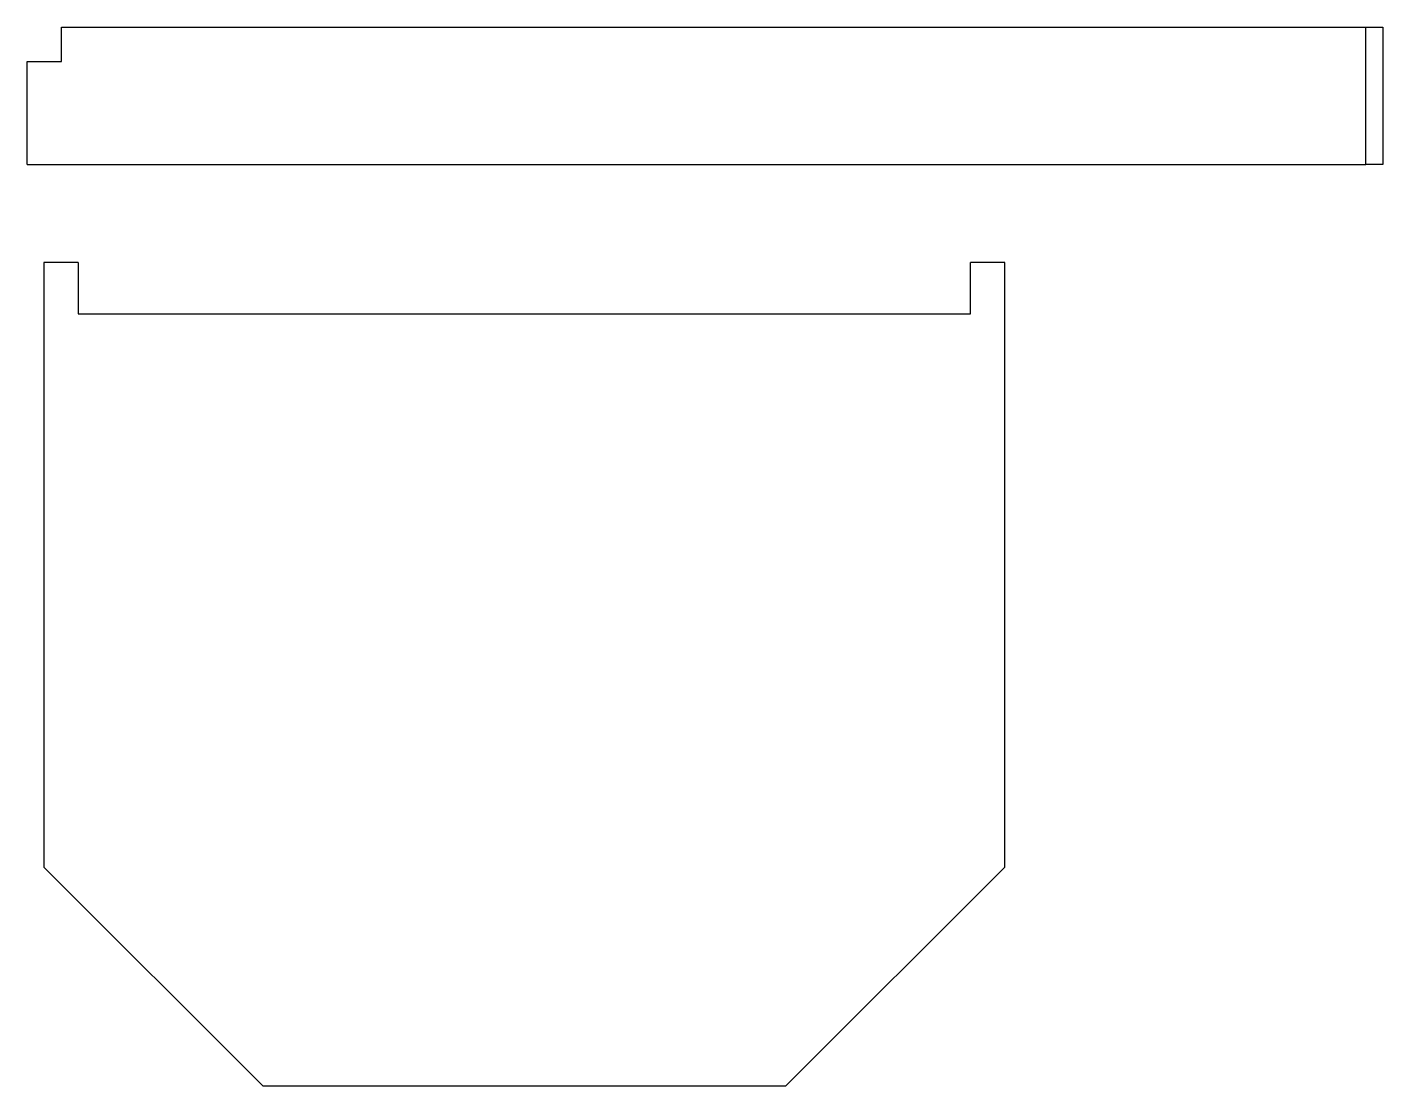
# Model space of a CAD drawing. Header units: inches. Extents: x 0.8 to 20.6, y 31.4 to 46.8.
import ezdxf

# ---------------------------------------------------------------- set-up
doc = ezdxf.new("R2010")
doc.units = ezdxf.units.IN
doc.header["$MEASUREMENT"] = 0

msp = doc.modelspace()

# ---------------------------------------------------------------- linework, layer by layer
at = {"color": 7, "linetype": 'Continuous', "lineweight": 25}
for p, q in [((1.308, 46.293), (1.308, 46.793)), ((1.308, 46.793), (20.308, 46.793)), ((20.308, 44.793), (20.308, 46.793)), ((20.308, 46.793), (20.558, 46.793)), ((20.558, 46.793), (20.558, 44.793)), ((0.808, 44.793), (0.808, 46.293)), ((0.808, 46.293), (1.308, 46.293)), ((0.808, 44.793), (20.308, 44.793)), ((20.558, 44.793), (20.308, 44.793)), ((1.05, 43.364), (1.05, 34.554)), ((1.55, 43.364), (1.05, 43.364)), ((1.55, 43.364), (1.55, 42.614)), ((14.55, 42.614), (14.55, 43.364)), ((15.05, 43.364), (14.55, 43.364)), ((15.05, 34.554), (15.05, 43.364)), ((1.55, 42.614), (14.55, 42.614)), ((1.05, 34.554), (4.24, 31.366)), ((11.86, 31.366), (15.05, 34.554)), ((4.24, 31.366), (11.86, 31.366))]:
    msp.add_line(p, q, dxfattribs=at)

doc.saveas('drawing.dxf')
